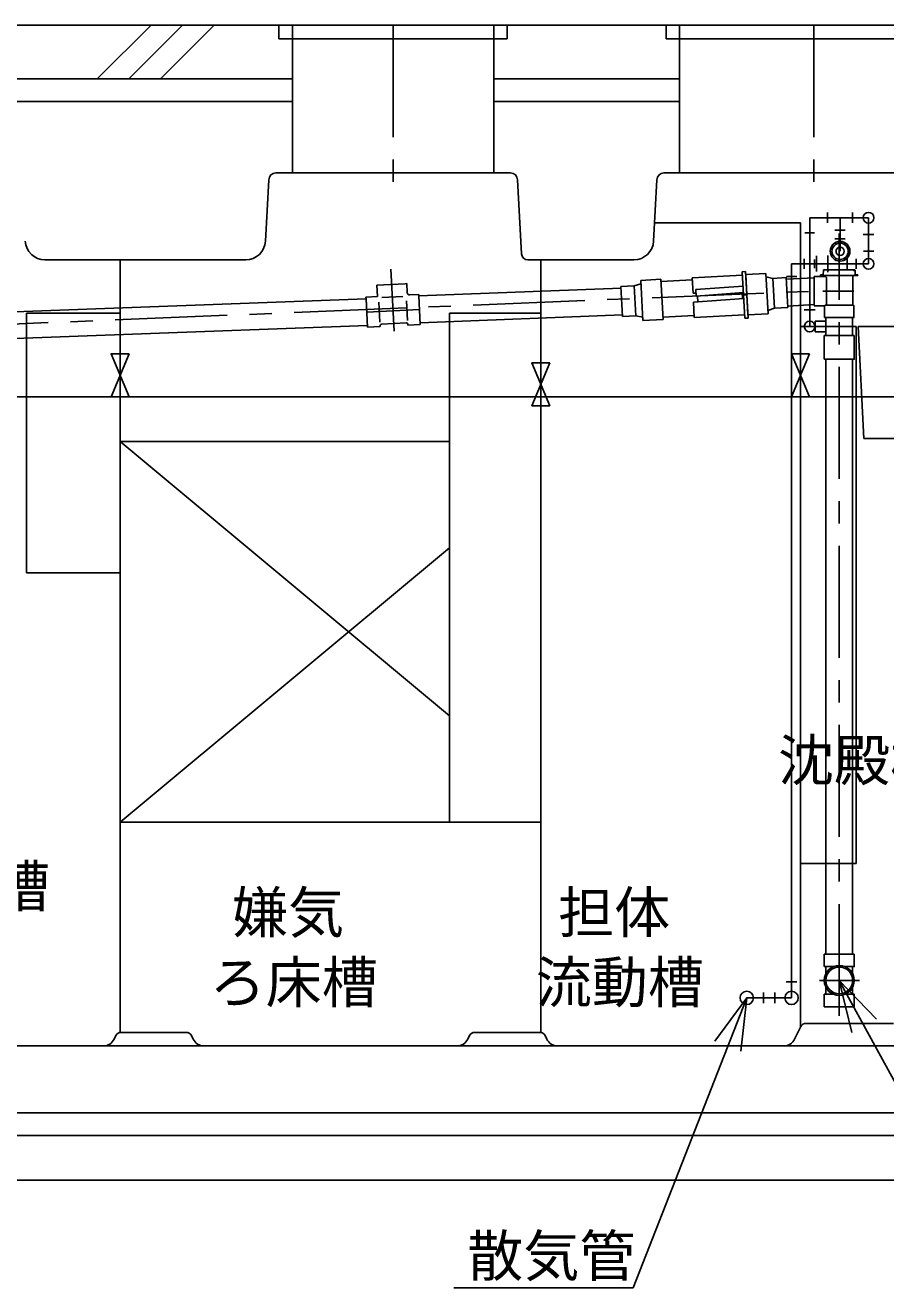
# Model space of a CAD drawing. Units: millimetres, scale not verified. Extents: x -14850 to 14850, y -10500 to 10500.
# Drawn here: x -9406 to -7484, y -5393 to -2572 of the extents above; entities that cross this region are included whole.
import ezdxf
from ezdxf.enums import TextEntityAlignment as Align

# ---------------------------------------------------------------- set-up
doc = ezdxf.new("R2010")
doc.units = ezdxf.units.MM
doc.header["$LTSCALE"] = 50
doc.linetypes.add('CHAIN1', pattern=[8, 5, -1, 1, -1])
doc.linetypes.add('LONG_DASHED1', pattern=[7, 6, -1])
doc.layers.add('0-0_機器', color=2, linetype='Continuous', lineweight=25)
doc.layers.add('0-1_空気管', color=3, linetype='Continuous', lineweight=25)
doc.styles.add('ＭＳ ゴシック', font='')
doc.styles.get('ＭＳ ゴシック').set_extended_font_data('MS Gothic')

msp = doc.modelspace()

# ---------------------------------------------------------------- linework, layer by layer
at = {"layer": '0-0_機器'}
for p, q in [((-6574.09, -2572.23), (-10694.51, -2572.23)), ((-9245.41, -2692.23), (-9125.41, -2572.23)), ((-9174.7, -2692.23), (-9054.7, -2572.23)), ((-9103.99, -2692.23), (-8983.99, -2572.23)), ((-8839.5, -2572.23), (-8839.5, -2602.23)), ((-8809.5, -2572.23), (-8809.5, -2902.23)), ((-8359.5, -2572.23), (-8359.5, -2902.23)), ((-8329.5, -2572.23), (-8329.5, -2602.23)), ((-7944.5, -2572.23), (-7944.5, -2902.23)), ((-8839.5, -2602.23), (-8329.5, -2602.23)), ((-8809.5, -2692.23), (-9464.5, -2692.23)), ((-7944.5, -2692.23), (-8359.5, -2692.23)), ((-8809.5, -2742.23), (-9464.5, -2742.23)), ((-7944.5, -2742.23), (-8359.5, -2742.23)), ((-6834.5, -4852.23), (-10504.5, -4852.23)), ((-10554.5, -5002.23), (-6784.5, -5002.23)), ((-6784.5, -5052.23), (-10554.5, -5052.23))]:
    msp.add_line(p, q, dxfattribs=at)
for points in [[(-7974.5, -2572.23), (-7974.5, -2602.23), (-7314.5, -2602.23)], [(-10554.5, -5002.23), (-10554.5, -5152.23), (-6784.5, -5152.23)]]:
    msp.add_lwpolyline(points, dxfattribs=at)
at = {"layer": '0-1_空気管', "linetype": 'CHAIN1'}
for p, q in [((-8584.5, -2572.23), (-8584.5, -2952.23)), ((-7644.5, -2572.23), (-7644.5, -2952.23)), ((-7588, -4785.42), (-7588, -3037.73)), ((-7621.61, -3092.7), (-7621.61, -3092.73)), ((-7554.5, -3121.23), (-7554.44, -3121.29)), ((-10004.5, -3263.23), (-7644, -3166.23)), ((-7624.7, -3166.23), (-7555.25, -3166.23))]:
    msp.add_line(p, q, dxfattribs=at)
at = {"layer": '0-1_空気管'}
for p, q in [((-8322.49, -2902.23), (-8846.51, -2902.23)), ((-7309.49, -2902.23), (-7979.51, -2902.23)), ((-8862.49, -2917.39), (-8869.67, -3054.53)), ((-8297.83, -3082.96), (-8306.51, -2917.39)), ((-7995.49, -2917.39), (-8002.67, -3054.53)), ((-7674.5, -3013.79), (-8000.54, -3013.79)), ((-7674.5, -4810.88), (-7674.5, -3013.79)), ((-7654, -3245.23), (-7654, -3002.23)), ((-7522.5, -3002.23), (-7654, -3002.23)), ((-7614, -2990.73), (-7614, -3013.73)), ((-7586, -3002.23), (-7586, -3077.23)), ((-7558, -3013.73), (-7558, -2990.73)), ((-7522.5, -3002.23), (-7522.5, -3105.23)), ((-7643, -3036.23), (-7665, -3036.23)), ((-7597.5, -3030.23), (-7574.5, -3030.23)), ((-7510.4, -3039.73), (-7534.5, -3039.73)), ((-7597.5, -3049.23), (-7574.5, -3049.23)), ((-8913.61, -3096.23), (-9362.38, -3096.23)), ((-9194.5, -3096.23), (-9194.5, -4822.45)), ((-8046.61, -3096.23), (-8283.85, -3096.23)), ((-8254.5, -3096.23), (-8254.5, -4822.45)), ((-7666.5, -3116.73), (-7666.5, -3093.73)), ((-7643.5, -3095.73), (-7643.5, -3114.73)), ((-7638.5, -3087.73), (-7638.5, -3122.73)), ((-7613.5, -3086.73), (-7613.5, -3123.73)), ((-7570.5, -3092.73), (-7570.5, -3117.73)), ((-7550.5, -3093.73), (-7550.5, -3116.73)), ((-7511, -3077.23), (-7534, -3077.23)), ((-7916.51, -3136.43), (-7804.17, -3130.34)), ((-7791.46, -3226.29), (-7797.09, -3122.45)), ((-7751.78, -3127), (-7796.71, -3129.44)), ((-7751.78, -3127), (-7746.91, -3216.87)), ((-7694.5, -3105.23), (-7522.5, -3105.23)), ((-7694.5, -4745.23), (-7694.5, -3105.23)), ((-7623.79, -3129.63), (-7629.63, -3129.63)), ((-7629.63, -3131.43), (-7629.63, -3129.63)), ((-7623.79, -3129.63), (-7623.26, -3119.38)), ((-7622.26, -3118.43), (-7553.74, -3118.43)), ((-7552.2, -3129.63), (-7552.74, -3119.38)), ((-7552.2, -3129.63), (-7546.37, -3129.63)), ((-7546.37, -3131.43), (-7546.37, -3129.63)), ((-8557.73, -3149.6), (-8621.14, -3153.04)), ((-8619.76, -3178.5), (-8621.14, -3153.04)), ((-8072.06, -3222.97), (-8075.68, -3156.07)), ((-8045.72, -3154.44), (-8042.1, -3221.34)), ((-8031.37, -3142.15), (-7986.43, -3139.71)), ((-8031.37, -3142.15), (-8026.5, -3232.02)), ((-7986.43, -3139.71), (-7981.56, -3229.58)), ((-7916.27, -3140.92), (-7986.16, -3144.71)), ((-7916.51, -3136.43), (-7914.64, -3170.88)), ((-7732.55, -3204.58), (-7736.18, -3137.67)), ((-7702.6, -3202.95), (-7706.22, -3136.05)), ((-7706.03, -3139.55), (-7644, -3136.18)), ((-7706, -3133.23), (-7683, -3133.23)), ((-7644, -3198.68), (-7644, -3133.78)), ((-7643.7, -3133.48), (-7618.5, -3133.48)), ((-7629.63, -3131.43), (-7546.37, -3131.43)), ((-7618.5, -3133.48), (-7618.5, -3131.43)), ((-7618.5, -3133.48), (-7616.5, -3135.73)), ((-7616.5, -3197.73), (-7616.5, -3135.73)), ((-7557.5, -3196.73), (-7557.5, -3131.43)), ((-8645.03, -3183.37), (-10006.12, -3233.27)), ((-8645.03, -3183.37), (-8641.6, -3246.78)), ((-8562.7, -3178.01), (-8609.64, -3180.55)), ((-8547.96, -3174.61), (-8527.4, -3173.49)), ((-8527.4, -3173.49), (-8527.21, -3176.82)), ((-8075.49, -3159.56), (-8527.21, -3176.99)), ((-8527.21, -3176.99), (-8523.77, -3240.4)), ((-7907.76, -3170.65), (-7914.64, -3170.88)), ((-7913.56, -3190.85), (-7801.36, -3182.36)), ((-7907.26, -3177.33), (-7802.06, -3169.38)), ((-7904.29, -3177.11), (-7903.59, -3190.09)), ((-7804.55, -3169.57), (-7803.85, -3182.55)), ((-7794.28, -3174.37), (-7804.26, -3174.91)), ((-9403.5, -3215.23), (-9403.5, -3795.23)), ((-9194.5, -3215.23), (-9403.5, -3215.23)), ((-8616.49, -3190.94), (-8614.09, -3235.28)), ((-8554.77, -3187.59), (-8552.37, -3231.93)), ((-8458.5, -3215.23), (-8458.5, -4352.23)), ((-8254.5, -3215.23), (-8458.5, -3215.23)), ((-7913.56, -3190.85), (-7911.69, -3225.3)), ((-7702.79, -3199.46), (-7644, -3196.27)), ((-7642, -3207.73), (-7666, -3207.73)), ((-7643.7, -3198.98), (-7620.75, -3198.98)), ((-7620.75, -3198.98), (-7618.39, -3197.73)), ((-7620.75, -3224.93), (-7620.75, -3198.98)), ((-7556.25, -3197.73), (-7618.39, -3197.73)), ((-7555.25, -3224.93), (-7555.25, -3198.73)), ((-10002.87, -3293.19), (-8641.79, -3243.29)), ((-8613.54, -3245.26), (-8613.64, -3243.47)), ((-8610.71, -3240.2), (-8555.19, -3237.2)), ((-8551.83, -3241.92), (-8551.92, -3240.12)), ((-8551.83, -3241.92), (-8523.77, -3240.4)), ((-8523.96, -3236.9), (-8072.24, -3219.47)), ((-8026.5, -3232.02), (-7981.56, -3229.58)), ((-7911.94, -3220.8), (-7981.84, -3224.59)), ((-7911.69, -3225.3), (-7799.36, -3219.21)), ((-7791.46, -3226.29), (-7798.95, -3226.7)), ((-7746.91, -3216.87), (-7791.84, -3219.3)), ((-7642, -3233.23), (-7642, -3257.23)), ((-7618, -3233.23), (-7642, -3233.23)), ((-7555.55, -3225.23), (-7620.45, -3225.23)), ((-7618, -3225.23), (-7618, -3265.23)), ((-7558, -3265.23), (-7558, -3225.23)), ((-8613.54, -3245.26), (-8641.6, -3246.78)), ((-7673.5, -3245.23), (-7550.5, -3245.23)), ((-7642, -3257.23), (-7618, -3257.23)), ((-7621.5, -3318.23), (-7621.5, -3265.23)), ((-7621.5, -3265.23), (-7554.5, -3265.23)), ((-7550.5, -3245.23), (-7550.5, -4445.23)), ((-7172.55, -3245.23), (-7546.05, -3245.23)), ((-7546.05, -3245.23), (-7532.95, -3495.23)), ((-9214.5, -3402.23), (-9174.5, -3306.23)), ((-7694.5, -3402.23), (-7654.5, -3306.23)), ((-7618, -4647.23), (-7618, -3318.23)), ((-7558, -4647.23), (-7558, -3318.23)), ((-10245.63, -3402.23), (-7432.78, -3402.23)), ((-7335.78, -3495.23), (-7532.95, -3495.23)), ((-8458.5, -3502.23), (-9194.5, -3502.23)), ((-8458.5, -4114.69), (-9194.5, -3502.23)), ((-9194.5, -4352.23), (-8458.5, -3739.76)), ((-9194.5, -3795.23), (-9403.5, -3795.23)), ((-9194.5, -4352.23), (-8254.5, -4352.23)), ((-7550.5, -4445.23), (-7674.5, -4445.23)), ((-7621.5, -4647.23), (-7618.17, -4647.23)), ((-7621.5, -4675.32), (-7621.5, -4647.23)), ((-7618, -4647.23), (-7554.5, -4647.23)), ((-7621.5, -4675.32), (-7600.93, -4675.32)), ((-7618.17, -4675.32), (-7618.17, -4691.67)), ((-7558, -4675.32), (-7558, -4691.32)), ((-7706.5, -4709.23), (-7682.5, -4709.23)), ((-7588, -4706.23), (-7212.48, -5392.73)), ((-7757, -4733.23), (-7757, -4757.23)), ((-7732, -4733.23), (-7732, -4757.23)), ((-7621.5, -4737.13), (-7621.5, -4765.23)), ((-7621.5, -4737.13), (-7600.93, -4737.13)), ((-7618.17, -4737.13), (-7618.17, -4720.79)), ((-7558, -4737.13), (-7558, -4721.14)), ((-7794.5, -4745.23), (-8048.5, -5392.73)), ((-7694.5, -4745.23), (-7794.5, -4745.23)), ((-7621.5, -4765.23), (-7618.17, -4765.23)), ((-7618, -4765.23), (-7554.5, -4765.23)), ((-9044.09, -4822.23), (-9192.14, -4822.23)), ((-8402.14, -4822.23), (-8256.86, -4822.23)), ((-7687.71, -4837.3), (-7673.76, -4809.42)), ((-7662.14, -4802.23), (-7467.06, -4802.23)), ((-9203.76, -4829.42), (-9207.71, -4837.3)), ((-9031.29, -4837.3), (-9035.23, -4829.42)), ((-8417.71, -4837.3), (-8413.76, -4829.42)), ((-8245.23, -4829.42), (-8241.29, -4837.3)), ((-7499.97, -4852.23), (-9972.64, -4852.23)), ((-8048.5, -5392.73), (-8448.9, -5392.73))]:
    msp.add_line(p, q, dxfattribs=at)
at = {"layer": '0-1_空気管', "linetype": 'LONG_DASHED1'}
for p, q in [((-8589.55, -3116.86), (-8582.04, -3255.51)), ((-7796.71, -3129.44), (-7791.84, -3219.3)), ((-8643.41, -3213.33), (-8525.58, -3206.95)), ((-7551.5, -3245.23), (-7671, -3245.23)), ((-7632.38, -4706.23), (-7543.06, -4706.23))]:
    msp.add_line(p, q, dxfattribs=at)
at = {"layer": '0-1_空気管'}
for points in [[(-7797.09, -3122.45), (-7804.58, -3122.85), (-7798.95, -3226.7)], [(-8553.12, -3169.98), (-8554.24, -3149.41), (-8557.56, -3149.59)], [(-8075.68, -3156.07), (-8045.72, -3154.44), (-8030.96, -3149.64)], [(-7802.84, -3155.03), (-7908.36, -3162.82), (-7907.26, -3177.33)], [(-7706.22, -3136.05), (-7736.18, -3137.67), (-7751.37, -3134.49)], [(-8619.76, -3178.5), (-8645.22, -3179.88), (-8645.04, -3183.2)], [(-7702.6, -3202.95), (-7732.55, -3204.58), (-7747.31, -3209.38)], [(-8072.06, -3222.97), (-8042.1, -3221.34), (-8026.9, -3224.53)], [(-7621.5, -3318.23), (-7554.5, -3318.23), (-7554.5, -3265.23)], [(-9174.5, -3306.23), (-9214.5, -3306.23), (-9174.5, -3402.23)], [(-7654.5, -3306.23), (-7694.5, -3306.23), (-7654.5, -3402.23)], [(-7575.06, -4675.32), (-7554.5, -4675.32), (-7554.5, -4647.23)], [(-7505.12, -4793.02), (-7588, -4706.23), (-7559.62, -4822.82)], [(-7575.06, -4737.13), (-7554.5, -4737.13), (-7554.5, -4765.23)], [(-7807.91, -4864.48), (-7794.5, -4745.23), (-7865.74, -4841.79)]]:
    msp.add_lwpolyline(points, dxfattribs=at)
msp.add_lwpolyline([(-8234.5, -3326.23), (-8274.5, -3326.23), (-8234.5, -3422.23), (-8274.5, -3422.23)], close=True, dxfattribs=at)
for centre, radius in [((-7522.5, -3002.23), 12), ((-7586, -3077.23), 22), ((-7586.06, -3077.26), 18.19), ((-7522.5, -3105.23), 12), ((-7654, -3245.23), 12), ((-7588, -4706.23), 33.5), ((-7588, -4706.23), 30), ((-7794.5, -4745.23), 15), ((-7694.5, -4745.23), 15)]:
    msp.add_circle(centre, radius, dxfattribs=at)
for centre, radius, start, end in [((-8846.51, -2918.23), 16, 90, 177), ((-8322.49, -2918.23), 16, 3, 90), ((-7979.51, -2918.23), 16, 90, 177), ((-9362.38, -3052.23), 44, 182.99998, 270), ((-8913.61, -3052.23), 44, 270, 357), ((-8046.61, -3052.23), 44, 270, 357), ((-7586, -3077.23), 9.2, 90, 270), ((-7586, -3077.23), 9.2, 270, 90), ((-8283.85, -3082.23), 14, 182.99998, 270), ((-7622.26, -3119.43), 1, 90, 177), ((-7553.74, -3119.43), 1, 3, 90), ((-8548.23, -3169.72), 4.9, 183.10095, 273.10095), ((-7556.5, -3196.73), 1, 180, 270), ((-7556.25, -3198.73), 1, 0, 90), ((-8610.54, -3243.3), 3.1, 93.10095, 183.10095), ((-8555.02, -3240.29), 3.1, 3.10095, 93.10095), ((-7620.45, -3224.93), 0.3, 180, 270), ((-7555.55, -3224.93), 0.3, 270, 0), ((-9192.14, -4835.23), 13, 90, 153.43494), ((-9046.86, -4835.23), 13, 26.56505, 90), ((-8402.14, -4835.23), 13, 90, 153.43494), ((-8256.86, -4835.23), 13, 26.56505, 90), ((-7662.14, -4815.23), 13, 90, 153.43494), ((-9231.86, -4825.23), 27, 270, 333.43494), ((-9007.14, -4825.23), 27, 206.56503, 270), ((-8441.86, -4825.23), 27, 270, 333.43494), ((-8217.14, -4825.23), 27, 206.56503, 270), ((-7711.86, -4825.23), 27, 270, 333.43494)]:
    msp.add_arc(centre, radius, start, end, dxfattribs=at)

# ---------------------------------------------------------------- texts
at = {"layer": '0-1_空気管', "color": 4, "style": 'ＭＳ ゴシック'}
for s, p in [('沈殿槽', (-7724.95, -4287.56)), ('分離槽', (-9726.78, -4569.31)), ('嫌気', (-8944.37, -4627.59)), ('担体', (-8215.88, -4627.59)), ('ろ床槽', (-8994.37, -4783.59)), ('流動槽', (-8265.88, -4783.59)), ('散気管', (-8418.93, -5394.71))]:
    msp.add_text(s, height=91.79, dxfattribs=at).set_placement(p, align=Align.BOTTOM_LEFT)

doc.saveas('drawing.dxf')
